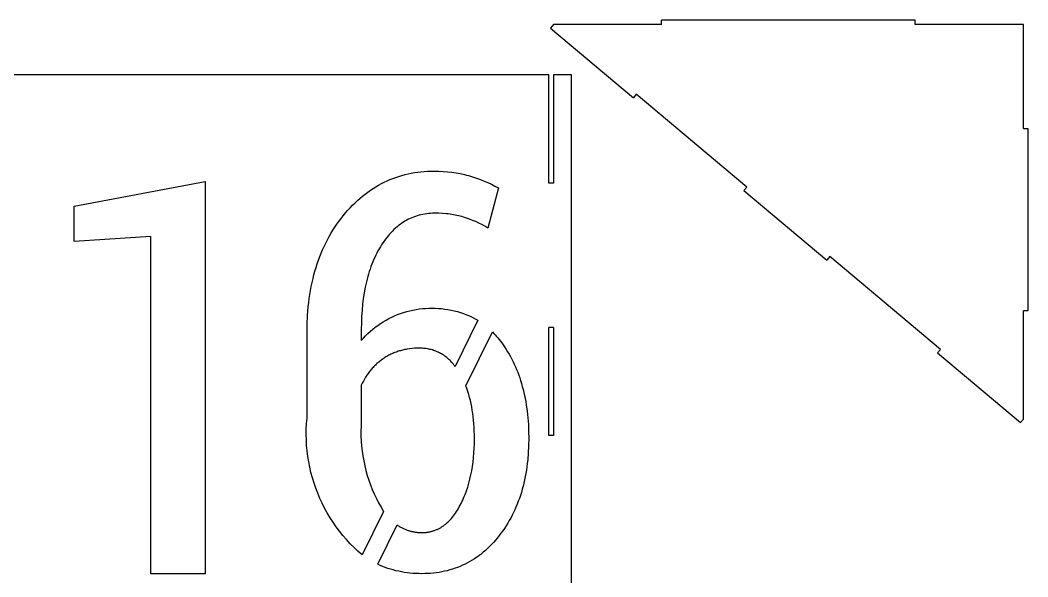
# Model space of a CAD drawing. Header units: inches. Extents: x -28 to 28, y 0 to 215.
# Drawn here: x -0.28 to 27.65, y 76.15 to 91.58 of the extents above; entities that cross this region are included whole.
import ezdxf

# ---------------------------------------------------------------- set-up
doc = ezdxf.new("R2010")
doc.units = ezdxf.units.IN
doc.header["$MEASUREMENT"] = 0
doc.layers.add('Linework', color=7, linetype='Continuous', true_color=0x000000)

msp = doc.modelspace()

# ---------------------------------------------------------------- linework, layer by layer
at = {"layer": 'Linework'}
for p, q in [((14.5, 91.452), (14.42, 91.356)), ((14.42, 91.356), (16.718, 89.428)), ((17.5, 91.452), (14.5, 91.452)), ((17.5, 91.452), (17.5, 91.577)), ((24.523, 91.577), (17.5, 91.577)), ((24.523, 91.452), (24.523, 91.577)), ((27.523, 91.452), (24.523, 91.452)), ((27.523, 88.577), (27.523, 91.452)), ((14.375, 90.063), (-14.375, 90.063)), ((14.375, 87.063), (14.375, 90.063)), ((15, 90.063), (14.5, 90.063)), ((14.5, 90.063), (14.5, 87.063)), ((15, 73.063), (15, 90.063)), ((16.798, 89.523), (16.718, 89.428)), ((19.862, 86.952), (16.798, 89.523)), ((27.523, 88.577), (27.648, 88.577)), ((27.648, 88.577), (27.648, 83.524)), ((9.812, 87.086), (9.892, 87.123)), ((9.892, 87.123), (9.972, 87.158)), ((9.972, 87.158), (10.053, 87.191)), ((10.053, 87.191), (10.136, 87.221)), ((10.136, 87.221), (10.219, 87.249)), ((10.219, 87.249), (10.304, 87.274)), ((10.304, 87.274), (10.389, 87.297)), ((10.389, 87.297), (10.475, 87.317)), ((10.475, 87.317), (10.563, 87.336)), ((10.563, 87.336), (10.651, 87.351)), ((10.651, 87.351), (10.741, 87.365)), ((10.741, 87.365), (10.831, 87.375)), ((10.831, 87.375), (10.923, 87.384)), ((10.923, 87.384), (11.015, 87.39)), ((11.015, 87.39), (11.109, 87.394)), ((11.109, 87.394), (11.203, 87.395)), ((11.203, 87.395), (11.325, 87.393)), ((11.325, 87.393), (11.446, 87.387)), ((11.446, 87.387), (11.566, 87.377)), ((11.566, 87.377), (11.685, 87.363)), ((11.685, 87.363), (11.803, 87.345)), ((11.803, 87.345), (11.919, 87.324)), ((11.919, 87.324), (12.035, 87.298)), ((12.035, 87.298), (12.092, 87.283)), ((12.092, 87.283), (12.149, 87.268)), ((12.149, 87.268), (12.261, 87.235)), ((12.261, 87.235), (12.371, 87.199)), ((12.371, 87.199), (12.478, 87.161)), ((12.478, 87.161), (12.583, 87.119)), ((1.225, 86.419), (4.852, 87.104)), ((4.852, 87.104), (4.852, 76.238)), ((9.357, 86.81), (9.43, 86.862)), ((9.43, 86.862), (9.505, 86.912)), ((9.505, 86.912), (9.58, 86.959)), ((9.58, 86.959), (9.656, 87.004)), ((9.656, 87.004), (9.734, 87.046)), ((9.734, 87.046), (9.812, 87.086)), ((12.583, 87.119), (12.685, 87.075)), ((12.685, 87.075), (12.784, 87.028)), ((12.975, 86.926), (12.685, 85.816)), ((12.784, 87.028), (12.881, 86.978)), ((12.881, 86.978), (12.975, 86.926)), ((14.5, 87.063), (14.375, 87.063)), ((19.862, 86.952), (19.782, 86.856)), ((19.782, 86.856), (22.08, 84.928)), ((9.005, 86.515), (9.073, 86.579)), ((9.073, 86.579), (9.143, 86.64)), ((9.143, 86.64), (9.213, 86.699)), ((9.213, 86.699), (9.284, 86.756)), ((9.284, 86.756), (9.357, 86.81)), ((1.225, 85.443), (1.225, 86.419)), ((8.742, 86.235), (8.806, 86.308)), ((8.806, 86.308), (8.871, 86.379)), ((8.871, 86.379), (8.938, 86.448)), ((8.938, 86.448), (9.005, 86.515)), ((8.557, 86.001), (8.616, 86.08)), ((8.616, 86.08), (8.678, 86.158)), ((8.678, 86.158), (8.742, 86.235)), ((10.388, 86.007), (10.343, 85.979)), ((10.435, 86.033), (10.388, 86.007)), ((10.482, 86.058), (10.435, 86.033)), ((10.529, 86.081), (10.482, 86.058)), ((10.578, 86.102), (10.529, 86.081)), ((10.627, 86.122), (10.578, 86.102)), ((10.676, 86.14), (10.627, 86.122)), ((10.727, 86.156), (10.676, 86.14)), ((10.778, 86.171), (10.727, 86.156)), ((10.829, 86.184), (10.778, 86.171)), ((10.882, 86.195), (10.829, 86.184)), ((10.935, 86.204), (10.882, 86.195)), ((10.989, 86.212), (10.935, 86.204)), ((11.043, 86.218), (10.989, 86.212)), ((11.098, 86.222), (11.043, 86.218)), ((11.154, 86.225), (11.098, 86.222)), ((11.21, 86.225), (11.154, 86.225)), ((11.322, 86.224), (11.21, 86.225)), ((11.431, 86.219), (11.322, 86.224)), ((11.535, 86.211), (11.431, 86.219)), ((11.587, 86.206), (11.535, 86.211)), ((11.637, 86.199), (11.587, 86.206)), ((11.686, 86.192), (11.637, 86.199)), ((11.735, 86.185), (11.686, 86.192)), ((11.782, 86.176), (11.735, 86.185)), ((11.829, 86.167), (11.782, 86.176)), ((11.875, 86.157), (11.829, 86.167)), ((11.92, 86.146), (11.875, 86.157)), ((11.964, 86.134), (11.92, 86.146)), ((12.007, 86.121), (11.964, 86.134)), ((12.093, 86.094), (12.007, 86.121)), ((12.178, 86.063), (12.093, 86.094)), ((12.263, 86.029), (12.178, 86.063)), ((12.348, 85.993), (12.263, 86.029)), ((8.337, 85.667), (8.389, 85.753)), ((8.389, 85.753), (8.443, 85.837)), ((8.443, 85.837), (8.499, 85.92)), ((8.499, 85.92), (8.557, 86.001)), ((10.042, 85.733), (10.002, 85.691)), ((10.083, 85.773), (10.042, 85.733)), ((10.125, 85.812), (10.083, 85.773)), ((10.167, 85.849), (10.125, 85.812)), ((10.21, 85.884), (10.167, 85.849)), ((10.254, 85.917), (10.21, 85.884)), ((10.298, 85.949), (10.254, 85.917)), ((10.343, 85.979), (10.298, 85.949)), ((12.433, 85.953), (12.348, 85.993)), ((12.517, 85.91), (12.433, 85.953)), ((12.601, 85.865), (12.517, 85.91)), ((12.685, 85.816), (12.601, 85.865)), ((3.347, 85.585), (1.225, 85.443)), ((3.347, 76.238), (3.347, 85.585)), ((8.192, 85.401), (8.238, 85.491)), ((8.238, 85.491), (8.287, 85.58)), ((8.287, 85.58), (8.337, 85.667)), ((9.811, 85.456), (9.775, 85.404)), ((9.848, 85.507), (9.811, 85.456)), ((9.886, 85.555), (9.848, 85.507)), ((9.924, 85.602), (9.886, 85.555)), ((9.963, 85.648), (9.924, 85.602)), ((10.002, 85.691), (9.963, 85.648)), ((8.066, 85.121), (8.106, 85.216)), ((8.106, 85.216), (8.148, 85.309)), ((8.148, 85.309), (8.192, 85.401)), ((9.639, 85.181), (9.608, 85.122)), ((9.671, 85.239), (9.639, 85.181)), ((9.705, 85.295), (9.671, 85.239)), ((9.74, 85.35), (9.705, 85.295)), ((9.775, 85.404), (9.74, 85.35)), ((7.957, 84.828), (7.991, 84.927)), ((7.991, 84.927), (8.027, 85.025)), ((8.027, 85.025), (8.066, 85.121)), ((9.52, 84.939), (9.494, 84.876)), ((9.548, 85.001), (9.52, 84.939)), ((9.578, 85.062), (9.548, 85.001)), ((9.608, 85.122), (9.578, 85.062)), ((22.16, 85.024), (22.08, 84.928)), ((25.225, 82.453), (22.16, 85.024)), ((7.865, 84.52), (7.894, 84.624)), ((7.894, 84.624), (7.924, 84.727)), ((7.924, 84.727), (7.957, 84.828)), ((9.397, 84.611), (9.375, 84.542)), ((9.419, 84.679), (9.397, 84.611)), ((9.443, 84.746), (9.419, 84.679)), ((9.468, 84.811), (9.443, 84.746)), ((9.494, 84.876), (9.468, 84.811)), ((7.814, 84.308), (7.839, 84.415)), ((7.839, 84.415), (7.865, 84.52)), ((9.336, 84.4), (9.318, 84.327)), ((9.355, 84.471), (9.336, 84.4)), ((9.375, 84.542), (9.355, 84.471)), ((7.752, 83.977), (7.771, 84.089)), ((7.771, 84.089), (7.792, 84.199)), ((7.792, 84.199), (7.814, 84.308)), ((9.285, 84.179), (9.256, 84.025)), ((9.318, 84.327), (9.285, 84.179)), ((7.721, 83.749), (7.736, 83.864)), ((7.736, 83.864), (7.752, 83.977)), ((9.232, 83.867), (9.212, 83.705)), ((9.256, 84.025), (9.232, 83.867)), ((7.689, 83.396), (7.697, 83.515)), ((7.697, 83.515), (7.708, 83.633)), ((7.708, 83.633), (7.721, 83.749)), ((9.197, 83.538), (9.186, 83.366)), ((9.212, 83.705), (9.197, 83.538)), ((10.35, 83.476), (10.435, 83.501)), ((10.435, 83.501), (10.521, 83.524)), ((10.521, 83.524), (10.607, 83.543)), ((10.607, 83.543), (10.695, 83.56)), ((10.695, 83.56), (10.783, 83.573)), ((10.783, 83.573), (10.871, 83.584)), ((10.871, 83.584), (10.959, 83.591)), ((10.959, 83.591), (11.048, 83.596)), ((11.048, 83.596), (11.137, 83.597)), ((11.137, 83.597), (11.226, 83.596)), ((11.226, 83.596), (11.315, 83.591)), ((11.315, 83.591), (11.403, 83.583)), ((11.403, 83.583), (11.491, 83.572)), ((11.491, 83.572), (11.579, 83.559)), ((11.579, 83.559), (11.666, 83.542)), ((11.666, 83.542), (11.753, 83.522)), ((11.753, 83.522), (11.839, 83.499)), ((11.839, 83.499), (11.924, 83.473)), ((27.648, 83.524), (27.523, 83.524)), ((27.523, 80.524), (27.523, 83.524)), ((7.677, 83.153), (7.689, 83.396)), ((9.186, 83.366), (9.179, 83.189)), ((9.71, 83.17), (9.785, 83.218)), ((9.785, 83.218), (9.862, 83.263)), ((9.862, 83.263), (9.94, 83.305)), ((9.94, 83.305), (10.019, 83.345)), ((10.019, 83.345), (10.1, 83.382)), ((10.1, 83.382), (10.182, 83.416)), ((10.182, 83.416), (10.265, 83.447)), ((10.265, 83.447), (10.35, 83.476)), ((12.411, 83.259), (11.779, 81.979)), ((11.924, 83.473), (12.008, 83.445)), ((12.008, 83.445), (12.091, 83.413)), ((12.091, 83.413), (12.173, 83.379)), ((12.173, 83.379), (12.254, 83.342)), ((12.254, 83.342), (12.333, 83.302)), ((12.333, 83.302), (12.411, 83.259)), ((7.673, 82.904), (7.677, 83.153)), ((9.179, 83.189), (9.177, 83.008)), ((9.177, 83.008), (9.177, 82.703)), ((9.362, 82.895), (9.428, 82.955)), ((9.428, 82.955), (9.495, 83.012)), ((9.495, 83.012), (9.565, 83.067)), ((9.565, 83.067), (9.637, 83.12)), ((9.637, 83.12), (9.71, 83.17)), ((12.072, 81.443), (12.81, 82.938)), ((12.81, 82.938), (12.85, 82.898)), ((14.5, 83.063), (14.375, 83.063)), ((14.375, 80.063), (14.375, 83.063)), ((14.5, 83.063), (14.5, 80.063)), ((7.673, 80.55), (7.673, 82.904)), ((9.177, 82.703), (9.237, 82.769)), ((9.237, 82.769), (9.298, 82.833)), ((9.298, 82.833), (9.362, 82.895)), ((12.85, 82.898), (12.888, 82.857)), ((12.888, 82.857), (12.926, 82.814)), ((12.926, 82.814), (12.963, 82.771)), ((12.963, 82.771), (13, 82.726)), ((13, 82.726), (13.036, 82.679)), ((13.036, 82.679), (13.071, 82.632)), ((10.139, 82.379), (10.11, 82.368)), ((10.169, 82.39), (10.139, 82.379)), ((10.199, 82.4), (10.169, 82.39)), ((10.229, 82.409), (10.199, 82.4)), ((10.26, 82.418), (10.229, 82.409)), ((10.291, 82.426), (10.26, 82.418)), ((10.322, 82.434), (10.291, 82.426)), ((10.354, 82.441), (10.322, 82.434)), ((10.386, 82.448), (10.354, 82.441)), ((10.418, 82.454), (10.386, 82.448)), ((10.451, 82.46), (10.418, 82.454)), ((10.517, 82.47), (10.451, 82.46)), ((10.584, 82.477), (10.517, 82.47)), ((10.653, 82.483), (10.584, 82.477)), ((10.722, 82.486), (10.653, 82.483)), ((10.793, 82.487), (10.722, 82.486)), ((10.831, 82.486), (10.793, 82.487)), ((10.868, 82.485), (10.831, 82.486)), ((10.904, 82.482), (10.868, 82.485)), ((10.941, 82.479), (10.904, 82.482)), ((10.976, 82.474), (10.941, 82.479)), ((11.012, 82.469), (10.976, 82.474)), ((11.046, 82.463), (11.012, 82.469)), ((11.081, 82.455), (11.046, 82.463)), ((11.115, 82.447), (11.081, 82.455)), ((11.148, 82.437), (11.115, 82.447)), ((11.182, 82.427), (11.148, 82.437)), ((11.214, 82.415), (11.182, 82.427)), ((11.247, 82.403), (11.214, 82.415)), ((11.279, 82.39), (11.247, 82.403)), ((11.31, 82.375), (11.279, 82.39)), ((11.341, 82.36), (11.31, 82.375)), ((13.071, 82.632), (13.106, 82.584)), ((13.106, 82.584), (13.15, 82.52)), ((13.15, 82.52), (13.192, 82.455)), ((13.192, 82.455), (13.233, 82.389)), ((13.233, 82.389), (13.273, 82.321)), ((25.225, 82.453), (25.144, 82.357)), ((9.659, 82.101), (9.635, 82.081)), ((9.682, 82.12), (9.659, 82.101)), ((9.706, 82.139), (9.682, 82.12)), ((9.731, 82.158), (9.706, 82.139)), ((9.756, 82.176), (9.731, 82.158)), ((9.781, 82.194), (9.756, 82.176)), ((9.807, 82.211), (9.781, 82.194)), ((9.833, 82.228), (9.807, 82.211)), ((9.859, 82.245), (9.833, 82.228)), ((9.885, 82.261), (9.859, 82.245)), ((9.912, 82.276), (9.885, 82.261)), ((9.94, 82.291), (9.912, 82.276)), ((9.967, 82.305), (9.94, 82.291)), ((9.995, 82.319), (9.967, 82.305)), ((10.023, 82.332), (9.995, 82.319)), ((10.052, 82.344), (10.023, 82.332)), ((10.081, 82.357), (10.052, 82.344)), ((10.11, 82.368), (10.081, 82.357)), ((11.372, 82.344), (11.341, 82.36)), ((11.402, 82.326), (11.372, 82.344)), ((11.432, 82.308), (11.402, 82.326)), ((11.461, 82.289), (11.432, 82.308)), ((11.49, 82.268), (11.461, 82.289)), ((11.518, 82.247), (11.49, 82.268)), ((11.546, 82.225), (11.518, 82.247)), ((11.574, 82.201), (11.546, 82.225)), ((11.601, 82.177), (11.574, 82.201)), ((11.628, 82.152), (11.601, 82.177)), ((11.654, 82.126), (11.628, 82.152)), ((11.68, 82.098), (11.654, 82.126)), ((11.706, 82.07), (11.68, 82.098)), ((13.273, 82.321), (13.311, 82.253)), ((13.311, 82.253), (13.348, 82.184)), ((13.348, 82.184), (13.383, 82.113)), ((13.383, 82.113), (13.417, 82.041)), ((25.144, 82.357), (27.442, 80.429)), ((9.404, 81.838), (9.385, 81.813)), ((9.423, 81.862), (9.404, 81.838)), ((9.443, 81.885), (9.423, 81.862)), ((9.462, 81.909), (9.443, 81.885)), ((9.483, 81.932), (9.462, 81.909)), ((9.503, 81.954), (9.483, 81.932)), ((9.524, 81.976), (9.503, 81.954)), ((9.546, 81.998), (9.524, 81.976)), ((9.568, 82.019), (9.546, 81.998)), ((9.59, 82.04), (9.568, 82.019)), ((9.612, 82.061), (9.59, 82.04)), ((9.635, 82.081), (9.612, 82.061)), ((11.731, 82.041), (11.706, 82.07)), ((11.755, 82.011), (11.731, 82.041)), ((11.779, 81.979), (11.755, 82.011)), ((13.417, 82.041), (13.45, 81.969)), ((13.45, 81.969), (13.481, 81.895)), ((13.481, 81.895), (13.511, 81.82)), ((13.511, 81.82), (13.539, 81.743)), ((9.234, 81.575), (9.205, 81.518)), ((9.265, 81.631), (9.234, 81.575)), ((9.298, 81.685), (9.265, 81.631)), ((9.332, 81.737), (9.298, 81.685)), ((9.367, 81.788), (9.332, 81.737)), ((9.385, 81.813), (9.367, 81.788)), ((13.539, 81.743), (13.566, 81.666)), ((13.566, 81.666), (13.592, 81.588)), ((13.592, 81.588), (13.616, 81.508)), ((9.205, 81.518), (9.177, 81.459)), ((9.177, 81.459), (9.177, 80.461)), ((12.101, 81.366), (12.072, 81.443)), ((12.129, 81.287), (12.101, 81.366)), ((12.154, 81.206), (12.129, 81.287)), ((13.616, 81.508), (13.639, 81.427)), ((13.639, 81.427), (13.661, 81.346)), ((13.661, 81.346), (13.681, 81.263)), ((13.681, 81.263), (13.7, 81.179)), ((12.177, 81.123), (12.154, 81.206)), ((12.199, 81.038), (12.177, 81.123)), ((12.219, 80.952), (12.199, 81.038)), ((13.7, 81.179), (13.717, 81.094)), ((13.717, 81.094), (13.733, 81.007)), ((13.733, 81.007), (13.748, 80.92)), ((12.237, 80.864), (12.219, 80.952)), ((12.253, 80.773), (12.237, 80.864)), ((12.267, 80.681), (12.253, 80.773)), ((13.748, 80.92), (13.773, 80.742)), ((13.773, 80.742), (13.792, 80.559)), ((7.66, 80.399), (7.673, 80.55)), ((9.177, 80.461), (9.17, 80.324)), ((12.279, 80.587), (12.267, 80.681)), ((12.289, 80.491), (12.279, 80.587)), ((12.298, 80.394), (12.289, 80.491)), ((13.792, 80.559), (13.806, 80.372)), ((27.442, 80.429), (27.523, 80.524)), ((7.651, 80.096), (7.653, 80.247)), ((7.653, 80.247), (7.66, 80.399)), ((9.17, 80.324), (9.166, 80.186)), ((9.166, 80.186), (9.168, 80.048)), ((12.304, 80.294), (12.298, 80.394)), ((12.309, 80.193), (12.304, 80.294)), ((12.312, 80.09), (12.309, 80.193)), ((13.806, 80.372), (13.814, 80.18)), ((13.814, 80.18), (13.817, 79.984)), ((7.655, 79.944), (7.651, 80.096)), ((7.663, 79.792), (7.655, 79.944)), ((9.168, 80.048), (9.174, 79.91)), ((9.174, 79.91), (9.184, 79.773)), ((12.311, 79.849), (12.313, 79.984)), ((12.313, 79.984), (12.312, 80.09)), ((13.817, 79.984), (13.814, 79.782)), ((14.5, 80.063), (14.375, 80.063)), ((7.677, 79.641), (7.663, 79.792)), ((7.696, 79.49), (7.677, 79.641)), ((9.184, 79.773), (9.199, 79.636)), ((9.199, 79.636), (9.219, 79.5)), ((12.288, 79.458), (12.299, 79.586)), ((12.299, 79.586), (12.306, 79.716)), ((12.306, 79.716), (12.311, 79.849)), ((13.804, 79.584), (13.788, 79.391)), ((13.814, 79.782), (13.804, 79.584)), ((7.72, 79.34), (7.696, 79.49)), ((7.749, 79.191), (7.72, 79.34)), ((9.219, 79.5), (9.243, 79.364)), ((9.243, 79.364), (9.272, 79.229)), ((12.257, 79.211), (12.274, 79.333)), ((12.274, 79.333), (12.288, 79.458)), ((13.788, 79.391), (13.778, 79.296)), ((7.783, 79.043), (7.749, 79.191)), ((7.823, 78.897), (7.783, 79.043)), ((9.272, 79.229), (9.305, 79.095)), ((9.305, 79.095), (9.342, 78.963)), ((12.214, 78.974), (12.237, 79.091)), ((12.237, 79.091), (12.257, 79.211)), ((13.752, 79.109), (13.737, 79.018)), ((13.766, 79.202), (13.752, 79.109)), ((13.778, 79.296), (13.766, 79.202)), ((7.867, 78.751), (7.823, 78.897)), ((7.916, 78.608), (7.867, 78.751)), ((9.342, 78.963), (9.384, 78.831)), ((9.384, 78.831), (9.43, 78.702)), ((12.126, 78.639), (12.158, 78.748)), ((12.158, 78.748), (12.188, 78.86)), ((12.188, 78.86), (12.214, 78.974)), ((13.682, 78.75), (13.66, 78.663)), ((13.702, 78.838), (13.682, 78.75)), ((13.72, 78.927), (13.702, 78.838)), ((13.737, 79.018), (13.72, 78.927)), ((7.971, 78.466), (7.916, 78.608)), ((8.03, 78.326), (7.971, 78.466)), ((9.43, 78.702), (9.481, 78.573)), ((9.481, 78.573), (9.536, 78.447)), ((12.052, 78.429), (12.091, 78.533)), ((12.091, 78.533), (12.126, 78.639)), ((13.612, 78.492), (13.586, 78.409)), ((13.637, 78.577), (13.612, 78.492)), ((13.66, 78.663), (13.637, 78.577)), ((8.094, 78.188), (8.03, 78.326)), ((8.162, 78.053), (8.094, 78.188)), ((9.536, 78.447), (9.595, 78.322)), ((9.595, 78.322), (9.658, 78.2)), ((9.658, 78.2), (9.725, 78.079)), ((11.942, 78.181), (11.966, 78.23)), ((11.966, 78.23), (11.988, 78.278)), ((11.988, 78.278), (12.01, 78.328)), ((12.01, 78.328), (12.032, 78.378)), ((12.032, 78.378), (12.052, 78.429)), ((13.528, 78.245), (13.497, 78.165)), ((13.558, 78.326), (13.528, 78.245)), ((13.586, 78.409), (13.558, 78.326)), ((8.236, 77.92), (8.162, 78.053)), ((8.314, 77.789), (8.236, 77.92)), ((9.795, 77.961), (9.201, 76.757)), ((9.725, 78.079), (9.795, 77.961)), ((11.76, 77.877), (11.788, 77.916)), ((11.788, 77.916), (11.815, 77.957)), ((11.815, 77.957), (11.842, 77.999)), ((11.842, 77.999), (11.868, 78.042)), ((11.868, 78.042), (11.893, 78.087)), ((11.893, 78.087), (11.918, 78.134)), ((11.918, 78.134), (11.942, 78.181)), ((13.394, 77.931), (13.356, 77.856)), ((13.43, 78.008), (13.394, 77.931)), ((13.464, 78.086), (13.43, 78.008)), ((13.497, 78.165), (13.464, 78.086)), ((8.396, 77.662), (8.314, 77.789)), ((8.482, 77.537), (8.396, 77.662)), ((11.52, 77.617), (11.536, 77.63)), ((11.536, 77.63), (11.552, 77.644)), ((11.552, 77.644), (11.583, 77.673)), ((11.583, 77.673), (11.614, 77.703)), ((11.614, 77.703), (11.644, 77.735)), ((11.644, 77.735), (11.674, 77.768)), ((11.674, 77.768), (11.703, 77.803)), ((11.703, 77.803), (11.732, 77.839)), ((11.732, 77.839), (11.76, 77.877)), ((13.234, 77.636), (13.19, 77.565)), ((13.276, 77.708), (13.234, 77.636)), ((13.317, 77.781), (13.276, 77.708)), ((13.356, 77.856), (13.317, 77.781)), ((8.573, 77.415), (8.482, 77.537)), ((8.668, 77.297), (8.573, 77.415)), ((9.632, 76.5), (10.17, 77.59)), ((10.17, 77.59), (10.189, 77.577)), ((10.189, 77.577), (10.208, 77.564)), ((10.208, 77.564), (10.228, 77.552)), ((10.228, 77.552), (10.247, 77.54)), ((10.247, 77.54), (10.267, 77.529)), ((10.267, 77.529), (10.287, 77.518)), ((10.287, 77.518), (10.307, 77.507)), ((10.307, 77.507), (10.327, 77.497)), ((10.327, 77.497), (10.348, 77.487)), ((10.348, 77.487), (10.368, 77.478)), ((10.368, 77.478), (10.389, 77.469)), ((10.389, 77.469), (10.409, 77.461)), ((10.409, 77.461), (10.43, 77.452)), ((10.43, 77.452), (10.451, 77.445)), ((10.451, 77.445), (10.473, 77.438)), ((10.473, 77.438), (10.494, 77.431)), ((10.494, 77.431), (10.515, 77.424)), ((10.515, 77.424), (10.537, 77.418)), ((10.537, 77.418), (10.558, 77.413)), ((10.558, 77.413), (10.58, 77.408)), ((10.58, 77.408), (10.602, 77.403)), ((10.602, 77.403), (10.624, 77.398)), ((10.624, 77.398), (10.647, 77.395)), ((10.647, 77.395), (10.669, 77.391)), ((10.669, 77.391), (10.692, 77.388)), ((10.692, 77.388), (10.714, 77.385)), ((10.714, 77.385), (10.737, 77.383)), ((10.737, 77.383), (10.76, 77.381)), ((10.76, 77.381), (10.783, 77.38)), ((10.783, 77.38), (10.806, 77.379)), ((10.806, 77.379), (10.829, 77.378)), ((10.829, 77.378), (10.853, 77.378)), ((10.853, 77.378), (10.874, 77.378)), ((10.874, 77.378), (10.895, 77.379)), ((10.895, 77.379), (10.915, 77.379)), ((10.915, 77.379), (10.936, 77.381)), ((10.936, 77.381), (10.956, 77.382)), ((10.956, 77.382), (10.976, 77.384)), ((10.976, 77.384), (10.996, 77.387)), ((10.996, 77.387), (11.016, 77.39)), ((11.016, 77.39), (11.036, 77.393)), ((11.036, 77.393), (11.056, 77.396)), ((11.056, 77.396), (11.075, 77.4)), ((11.075, 77.4), (11.095, 77.404)), ((11.095, 77.404), (11.114, 77.409)), ((11.114, 77.409), (11.133, 77.414)), ((11.133, 77.414), (11.152, 77.419)), ((11.152, 77.419), (11.171, 77.425)), ((11.171, 77.425), (11.19, 77.431)), ((11.19, 77.431), (11.208, 77.438)), ((11.208, 77.438), (11.227, 77.444)), ((11.227, 77.444), (11.245, 77.452)), ((11.245, 77.452), (11.263, 77.459)), ((11.263, 77.459), (11.281, 77.467)), ((11.281, 77.467), (11.299, 77.475)), ((11.299, 77.475), (11.317, 77.484)), ((11.317, 77.484), (11.335, 77.493)), ((11.335, 77.493), (11.352, 77.503)), ((11.352, 77.503), (11.369, 77.512)), ((11.369, 77.512), (11.387, 77.522)), ((11.387, 77.522), (11.404, 77.533)), ((11.404, 77.533), (11.421, 77.544)), ((11.421, 77.544), (11.438, 77.555)), ((11.438, 77.555), (11.454, 77.567)), ((11.454, 77.567), (11.471, 77.579)), ((11.471, 77.579), (11.487, 77.591)), ((11.487, 77.591), (11.504, 77.604)), ((11.504, 77.604), (11.52, 77.617)), ((13.048, 77.359), (12.998, 77.292)), ((13.097, 77.426), (13.048, 77.359)), ((13.144, 77.495), (13.097, 77.426)), ((13.19, 77.565), (13.144, 77.495)), ((8.767, 77.182), (8.668, 77.297)), ((8.87, 77.07), (8.767, 77.182)), ((8.977, 76.962), (8.87, 77.07)), ((12.84, 77.104), (12.785, 77.045)), ((12.893, 77.165), (12.84, 77.104)), ((12.946, 77.227), (12.893, 77.165)), ((12.998, 77.292), (12.946, 77.227)), ((9.087, 76.857), (8.977, 76.962)), ((9.201, 76.757), (9.087, 76.857)), ((12.557, 76.831), (12.497, 76.783)), ((12.615, 76.882), (12.557, 76.831)), ((12.673, 76.934), (12.615, 76.882)), ((12.729, 76.989), (12.673, 76.934)), ((12.785, 77.045), (12.729, 76.989)), ((12.119, 76.536), (12.052, 76.502)), ((12.184, 76.572), (12.119, 76.536)), ((12.249, 76.61), (12.184, 76.572)), ((12.312, 76.65), (12.249, 76.61)), ((12.375, 76.692), (12.312, 76.65)), ((12.436, 76.736), (12.375, 76.692)), ((12.497, 76.783), (12.436, 76.736)), ((4.852, 76.238), (3.347, 76.238)), ((9.701, 76.469), (9.632, 76.5)), ((9.772, 76.439), (9.701, 76.469)), ((9.843, 76.411), (9.772, 76.439)), ((9.916, 76.386), (9.843, 76.411)), ((9.989, 76.362), (9.916, 76.386)), ((10.063, 76.341), (9.989, 76.362)), ((10.138, 76.321), (10.063, 76.341)), ((10.214, 76.304), (10.138, 76.321)), ((10.29, 76.289), (10.214, 76.304)), ((10.368, 76.275), (10.29, 76.289)), ((10.447, 76.264), (10.368, 76.275)), ((10.526, 76.255), (10.447, 76.264)), ((10.607, 76.248), (10.526, 76.255)), ((10.688, 76.242), (10.607, 76.248)), ((10.77, 76.239), (10.688, 76.242)), ((10.853, 76.238), (10.77, 76.239)), ((10.935, 76.239), (10.853, 76.238)), ((11.017, 76.242), (10.935, 76.239)), ((11.097, 76.248), (11.017, 76.242)), ((11.176, 76.255), (11.097, 76.248)), ((11.255, 76.264), (11.176, 76.255)), ((11.332, 76.275), (11.255, 76.264)), ((11.409, 76.289), (11.332, 76.275)), ((11.484, 76.304), (11.409, 76.289)), ((11.559, 76.322), (11.484, 76.304)), ((11.632, 76.341), (11.559, 76.322)), ((11.704, 76.363), (11.632, 76.341)), ((11.776, 76.387), (11.704, 76.363)), ((11.846, 76.412), (11.776, 76.387)), ((11.916, 76.44), (11.846, 76.412)), ((11.984, 76.47), (11.916, 76.44)), ((12.052, 76.502), (11.984, 76.47))]:
    msp.add_line(p, q, dxfattribs=at)

doc.saveas('drawing.dxf')
